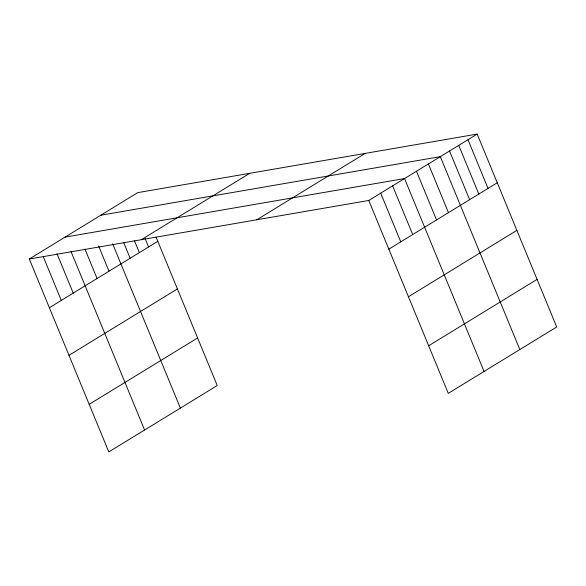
<?xml version="1.0" encoding="UTF-8"?>
<svg xmlns="http://www.w3.org/2000/svg" width="586" height="586" viewBox="0 0 586 586"><rect width="100%" height="100%" fill="white"/><g stroke="black" fill="none" stroke-linecap="round" stroke-linejoin="round"><path stroke-width="0.88" d="M29.3 259.019L137.725 192.633L477.194 134.077L556.7 326.981L448.275 393.367L368.77 200.463L29.3 259.019L108.806 451.923L217.23 385.537L156.059 237.125M141.321 239.696L249.746 173.31M49.371 307.709L157.795 241.322M256.741 219.787L365.166 153.4M68.987 355.299L177.411 288.913M368.77 200.463L477.194 134.077M89.197 404.333L197.621 337.946M388.833 249.153L497.258 182.766M408.449 296.743L516.874 230.357M428.659 345.777L537.084 279.39M100.858 215.209L440.328 156.645L519.833 349.549M65.083 237.11L404.545 178.554L484.058 371.458M467.972 139.717L488.043 188.406M458.757 145.365L478.828 194.054M449.543 151.005L469.613 199.694M428.403 163.948L448.466 212.637M416.47 171.251L436.541 219.94M392.62 185.857L412.69 234.547M380.695 193.16L400.765 241.85M145.116 238.568L148.573 246.962M134.516 240.853L139.358 252.61M123.573 242.304L130.143 258.25M112.622 243.747L180.371 408.105M98.624 246.01L109.003 271.201M84.963 249.116L97.078 278.497M70.965 251.387L144.588 430.014M56.959 253.65L73.221 293.103M43.305 256.756L61.296 300.406"/></g></svg>
